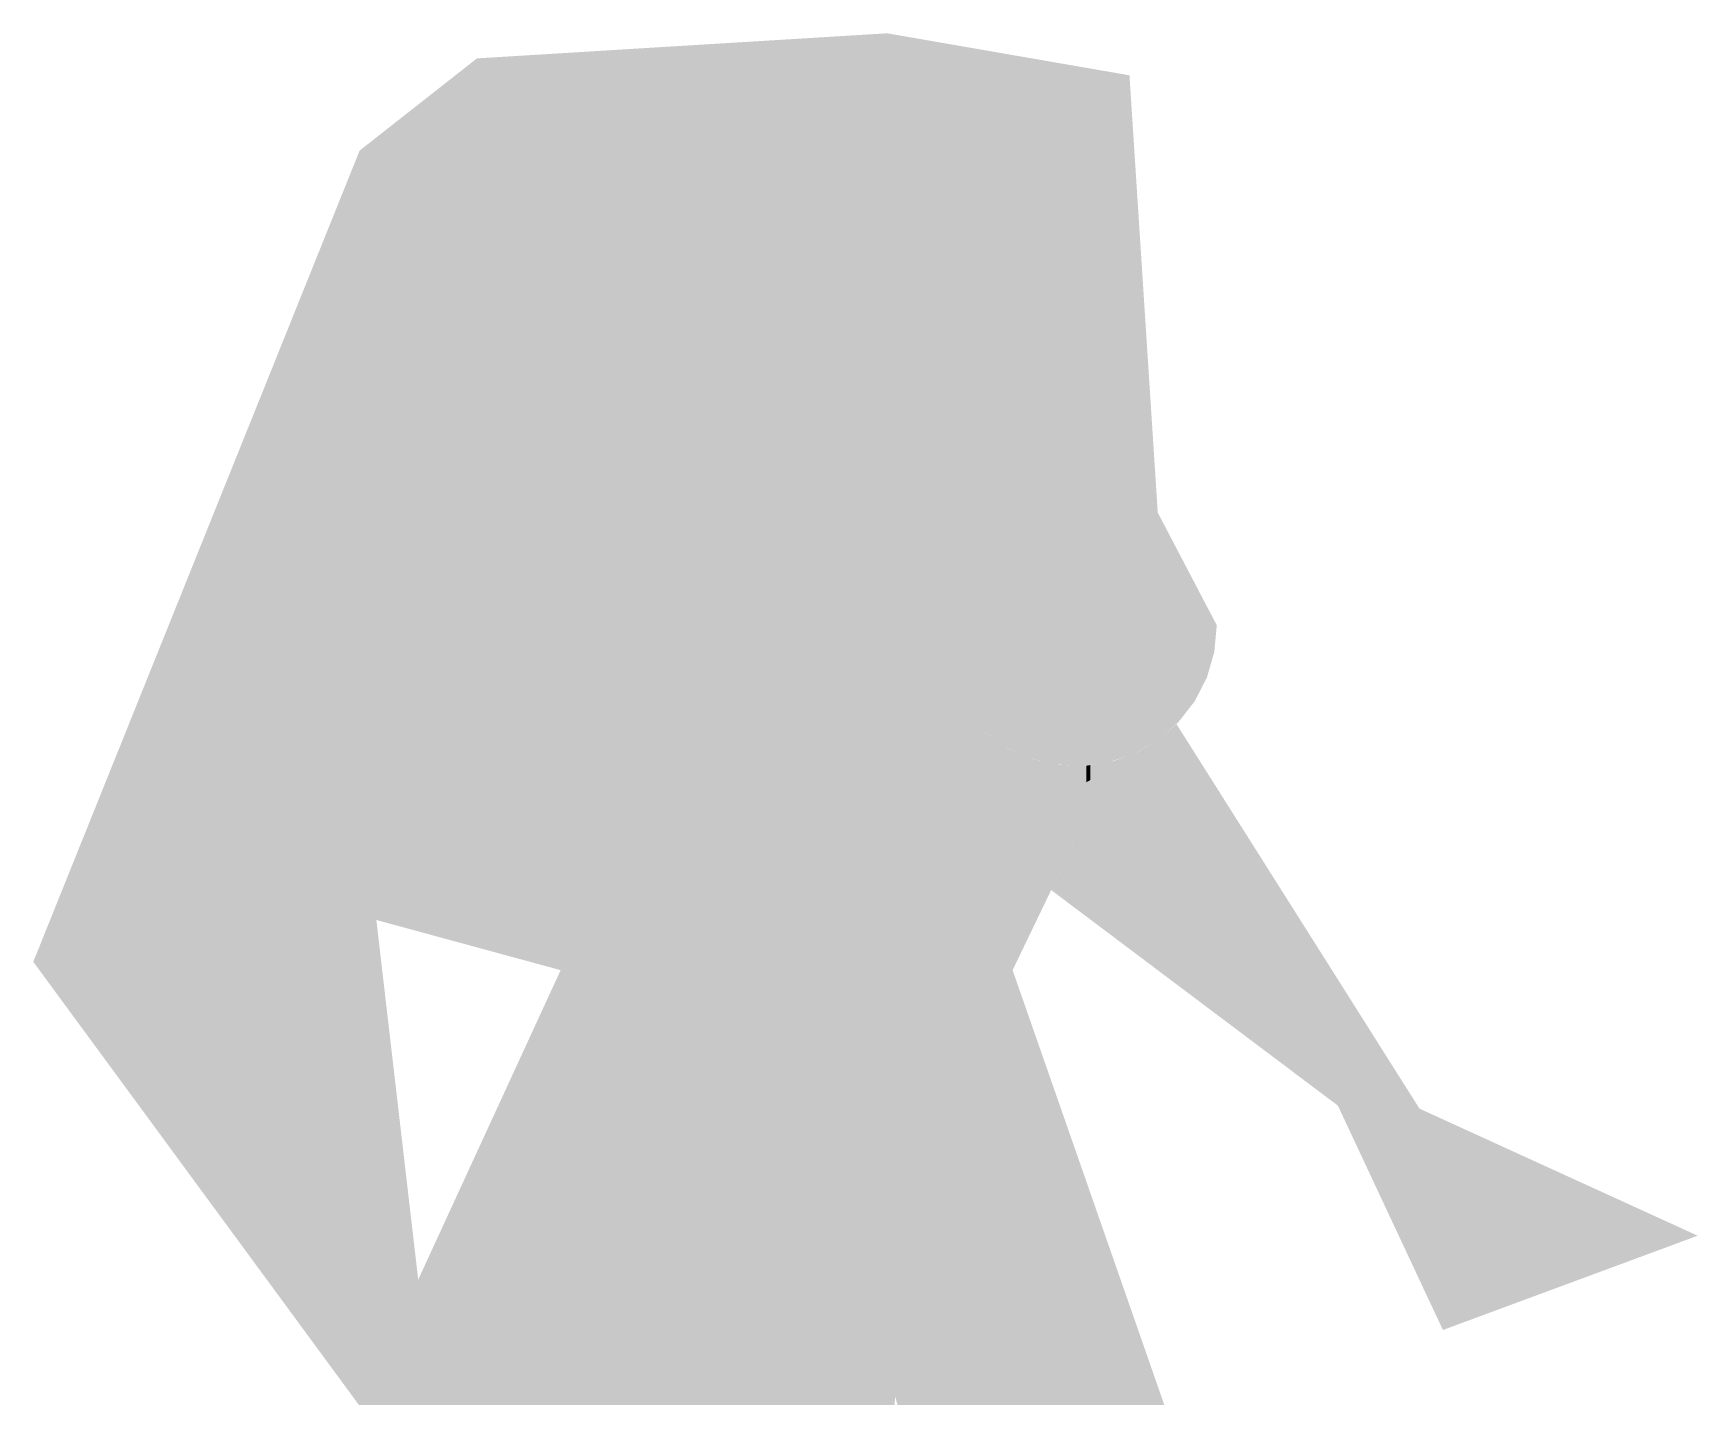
# Model space of a CAD drawing. Extents: x -0.31 to 0.42, y 0 to 1.7.
# Drawn here: x -0.315 to 0.422, y 0.794 to 1.397 of the extents above; entities that cross this region are included whole.
import ezdxf

# ---------------------------------------------------------------- set-up
doc = ezdxf.new("R2010")
doc.units = 0
for name, color, linetype in [('ARQ-HUM-251', 251, 'CONTINUOUS'), ('ARQ-HUM-252', 252, 'CONTINUOUS'), ('ARQ-HUM-253', 253, 'CONTINUOUS'), ('ARQ-HUM-254', 254, 'CONTINUOUS'), ('ARQ-HUM-255', 255, 'CONTINUOUS')]:
    doc.layers.add(name, color=color, linetype=linetype)

# ---------------------------------------------------------------- blocks, each defined once
blk = doc.blocks.new('*U0')
at = {"layer": 'ARQ-HUM-251'}
for points in [[(-0.08523, 0.98397), (-0.16297, 1.00513), (-0.08523, 1.13089)], [(-0.08523, 0.98397), (-0.08523, 1.13089), (-0.08145, 0.98294)]]:
    blk.add_solid(points, dxfattribs=at)
blk = doc.blocks.new('*U2')
at = {"layer": 'ARQ-HUM-252'}
for points in [[(-0.08523, 1.13089), (-0.12225, 1.23076), (-0.08523, 1.17527)], [(-0.08523, 1.13089), (-0.08523, 1.17527), (-0.07783, 1.11577)], [(-0.07783, 1.11577), (-0.08523, 1.17527), (-0.07783, 1.16418)], [(-0.07783, 1.11577), (-0.07783, 1.16418), (-0.07731, 1.1147)], [(-0.07731, 1.1147), (-0.07783, 1.16418), (-0.07731, 1.16344)], [(-0.07731, 1.1147), (-0.07731, 1.16344), (-0.06648, 1.1003)], [(-0.06648, 1.1003), (-0.07731, 1.16344), (-0.06648, 1.14814)], [(-0.06648, 1.1003), (-0.06648, 1.14814), (-0.06413, 1.09817)], [(-0.06413, 1.09817), (-0.06648, 1.14814), (-0.06413, 1.14482)], [(-0.06413, 1.09817), (-0.06413, 1.14482), (-0.05314, 1.08819)], [(-0.05314, 1.08819), (-0.06413, 1.14482), (-0.05314, 1.13437)], [(-0.05314, 1.08819), (-0.05314, 1.13437), (-0.04694, 1.08442)], [(-0.04694, 1.08442), (-0.05314, 1.13437), (-0.04694, 1.12848)], [(0.2077, 1.12373), (0.2077, 1.13328), (0.20878, 1.13551)], [(-0.04694, 1.08442), (-0.04694, 1.12848), (-0.03775, 1.07881)], [(-0.03775, 1.07881), (-0.04694, 1.12848), (-0.03775, 1.12266)], [(0.2077, 1.12373), (0.20441, 1.12643), (0.2077, 1.13328)], [(-0.03775, 1.07881), (-0.03775, 1.12266), (-0.02691, 1.07476)], [(-0.02691, 1.07476), (-0.03775, 1.12266), (-0.02691, 1.11579)], [(0.20286, 1.10934), (0.19901, 1.1181), (0.20286, 1.12322)], [(0.20441, 1.11236), (0.20286, 1.12322), (0.20441, 1.12643)], [(0.20286, 1.10934), (0.20286, 1.12322), (0.20441, 1.11236)], [(0.20441, 1.11236), (0.20441, 1.12643), (0.2077, 1.12373)], [(-0.02691, 1.07476), (-0.02691, 1.11579), (-0.02087, 1.0725)], [(-0.02087, 1.0725), (-0.02691, 1.11579), (-0.02087, 1.11345)], [(-0.02087, 1.0725), (-0.02087, 1.11345), (-0.0048, 1.06977)], [(-0.0048, 1.06977), (-0.02087, 1.11345), (-0.0048, 1.10722)], [(0.07695, 1.10329), (0.06543, 1.10866), (0.07695, 1.11368)], [(0.07695, 1.10329), (0.07695, 1.11368), (0.08717, 1.11813)], [(0.0915, 1.10712), (0.08717, 1.11813), (0.0915, 1.11331)], [(0.0915, 1.10712), (0.0915, 1.11331), (0.09629, 1.09958)], [(0.09629, 1.09958), (0.0915, 1.11331), (0.09629, 1.10799)], [(0.19466, 1.09627), (0.19172, 1.10968), (0.19466, 1.11231)], [(0.19901, 1.10183), (0.19466, 1.11231), (0.19901, 1.1181)], [(0.19466, 1.09627), (0.19466, 1.11231), (0.19901, 1.10183)], [(0.19901, 1.10183), (0.19901, 1.1181), (0.20286, 1.10934)], [(-0.0048, 1.06977), (-0.0048, 1.10722), (-0.0031, 1.06948)], [(-0.0031, 1.06948), (-0.0048, 1.10722), (-0.0031, 1.10692)], [(-0.0031, 1.06948), (-0.0031, 1.10692), (0.01491, 1.06985)], [(0.01491, 1.06985), (-0.0031, 1.10692), (0.01491, 1.10374)], [(0.04914, 1.08062), (0.04226, 1.10359), (0.04914, 1.10509)], [(0.06412, 1.09064), (0.04914, 1.10509), (0.06412, 1.10837)], [(0.04914, 1.08062), (0.04914, 1.10509), (0.06412, 1.09064)], [(0.06543, 1.09193), (0.06412, 1.10837), (0.06543, 1.10866)], [(0.06412, 1.09064), (0.06412, 1.10837), (0.06543, 1.09193)], [(0.06543, 1.09193), (0.06543, 1.10866), (0.07695, 1.10329)], [(0.09629, 1.09958), (0.09629, 1.10799), (0.09785, 1.09713)], [(0.09785, 1.09713), (0.09629, 1.10799), (0.09785, 1.10682)], [(0.09785, 1.09713), (0.09785, 1.10682), (0.10598, 1.08853)], [(0.10598, 1.08853), (0.09785, 1.10682), (0.10598, 1.10074)], [(0.19172, 1.09252), (0.18449, 1.10321), (0.19172, 1.10968)], [(0.19172, 1.09252), (0.19172, 1.10968), (0.19466, 1.09627)], [(0.01491, 1.06985), (0.01491, 1.10374), (0.01855, 1.07063)], [(0.01855, 1.07063), (0.01491, 1.10374), (0.01855, 1.1031)], [(0.03254, 1.07361), (0.01855, 1.1031), (0.03254, 1.10339)], [(0.01855, 1.07063), (0.01855, 1.1031), (0.03254, 1.07361)], [(0.04226, 1.07772), (0.03254, 1.10339), (0.04226, 1.10359)], [(0.03254, 1.07361), (0.03254, 1.10339), (0.04226, 1.07772)], [(0.04226, 1.07772), (0.04226, 1.10359), (0.04914, 1.08062)], [(0.10598, 1.08853), (0.10598, 1.10074), (0.10722, 1.08764)], [(0.10722, 1.08764), (0.10598, 1.10074), (0.10722, 1.09981)], [(0.10722, 1.08764), (0.10722, 1.09981), (0.11559, 1.08164)], [(0.11559, 1.08164), (0.10722, 1.09981), (0.11559, 1.09581)], [(0.18279, 1.08476), (0.17275, 1.09627), (0.18279, 1.1022)], [(0.18449, 1.08624), (0.18279, 1.1022), (0.18449, 1.10321)], [(0.18279, 1.08476), (0.18279, 1.1022), (0.18449, 1.08624)], [(0.18449, 1.08624), (0.18449, 1.10321), (0.19172, 1.09252)], [(0.11559, 1.08164), (0.11559, 1.09581), (0.11953, 1.07982)], [(0.11953, 1.07982), (0.11559, 1.09581), (0.11953, 1.09393)], [(0.11953, 1.07982), (0.11953, 1.09393), (0.12634, 1.07669)], [(0.12634, 1.07669), (0.11953, 1.09393), (0.12634, 1.09219)], [(0.12634, 1.07669), (0.12634, 1.09219), (0.13275, 1.07512)], [(0.13275, 1.07512), (0.12634, 1.09219), (0.13275, 1.09055)], [(0.13275, 1.07512), (0.13275, 1.09055), (0.13783, 1.07387)], [(0.13783, 1.07387), (0.13275, 1.09055), (0.13783, 1.09027)], [(0.13783, 1.07387), (0.13783, 1.09027), (0.14637, 1.07345)], [(0.14637, 1.07345), (0.13783, 1.09027), (0.14637, 1.08981)], [(0.14965, 1.07329), (0.14637, 1.08981), (0.14965, 1.09028)], [(0.14637, 1.07345), (0.14637, 1.08981), (0.14965, 1.07329)], [(0.15988, 1.07475), (0.14965, 1.09028), (0.15988, 1.09174)], [(0.14965, 1.07329), (0.14965, 1.09028), (0.15988, 1.07475)], [(0.16136, 1.07497), (0.15988, 1.09174), (0.16136, 1.09226)], [(0.15988, 1.07475), (0.15988, 1.09174), (0.16136, 1.07497)], [(0.17254, 1.07883), (0.16136, 1.09226), (0.17254, 1.09619)], [(0.16136, 1.07497), (0.16136, 1.09226), (0.17254, 1.07883)], [(0.17275, 1.07896), (0.17254, 1.09619), (0.17275, 1.09627)], [(0.17254, 1.07883), (0.17254, 1.09619), (0.17275, 1.07896)], [(0.17275, 1.07896), (0.17275, 1.09627), (0.18279, 1.08476)]]:
    blk.add_solid(points, dxfattribs=at)
blk = doc.blocks.new('*U8')
at = {"layer": 'ARQ-HUM-255'}
for points in [[(-0.02927, 1.29095), (-0.04694, 1.39057), (-0.02927, 1.39165)], [(-0.02691, 1.11579), (-0.02927, 1.39165), (-0.02691, 1.39179)], [(-0.02927, 1.11729), (-0.02927, 1.39165), (-0.02691, 1.11579)], [(-0.0048, 1.10722), (-0.02691, 1.39179), (-0.0048, 1.39314)], [(-0.02691, 1.11579), (-0.02691, 1.39179), (-0.0048, 1.10722)], [(0.01855, 1.1031), (-0.0048, 1.39314), (0.01855, 1.39457)], [(-0.0048, 1.10722), (-0.0048, 1.39314), (0.01855, 1.1031)], [(0.04226, 1.10359), (0.01855, 1.39457), (0.04226, 1.39602)], [(0.01855, 1.1031), (0.01855, 1.39457), (0.04226, 1.10359)], [(0.06294, 1.10812), (0.04226, 1.39602), (0.06294, 1.39729)], [(0.04226, 1.10359), (0.04226, 1.39602), (0.06294, 1.10812)], [(0.06294, 1.10812), (0.06294, 1.39729), (0.06543, 1.10866)], [(0.06543, 1.10866), (0.06294, 1.39729), (0.06543, 1.39686)], [(0.06543, 1.10866), (0.06543, 1.39686), (0.08717, 1.11813)], [(0.08717, 1.11813), (0.06543, 1.39686), (0.08717, 1.39309)], [(0.08717, 1.11813), (0.08717, 1.39309), (0.09629, 1.10799)], [(0.09629, 1.10799), (0.08717, 1.39309), (0.09629, 1.39151)], [(-0.04694, 1.34853), (-0.05961, 1.38979), (-0.04694, 1.39057)], [(-0.04694, 1.34853), (-0.04694, 1.39057), (-0.02927, 1.29095)], [(0.09629, 1.10799), (0.09629, 1.39151), (0.10722, 1.09981)], [(0.10722, 1.09981), (0.09629, 1.39151), (0.10722, 1.38962)], [(0.10722, 1.09981), (0.10722, 1.38962), (0.11953, 1.09393)], [(0.11953, 1.09393), (0.10722, 1.38962), (0.11953, 1.38748)], [(0.11953, 1.09393), (0.11953, 1.38748), (0.12205, 1.09328)], [(0.12205, 1.09328), (0.11953, 1.38748), (0.12205, 1.38705)], [(0.12205, 1.30104), (0.12205, 1.38705), (0.13275, 1.3183)], [(0.13275, 1.3183), (0.12205, 1.38705), (0.13275, 1.38519)], [(0.13275, 1.3183), (0.13275, 1.38519), (0.14637, 1.34029)], [(0.14637, 1.34029), (0.13275, 1.38519), (0.14637, 1.38283)], [(0.14637, 1.34029), (0.14637, 1.38283), (0.15988, 1.3621)], [(0.15988, 1.3621), (0.14637, 1.38283), (0.15988, 1.38049)], [(0.15988, 1.3621), (0.15988, 1.38049), (0.17017, 1.37871)], [(0.12205, 1.09328), (0.12205, 1.30104), (0.13275, 1.09055)], [(0.13275, 1.09055), (0.12205, 1.30104), (0.13275, 1.28062)], [(-0.02927, 1.11729), (-0.04694, 1.27951), (-0.02927, 1.29095)], [(-0.04694, 1.12848), (-0.05961, 1.27131), (-0.04694, 1.27951)], [(-0.04694, 1.12848), (-0.04694, 1.27951), (-0.02927, 1.11729)], [(0.13275, 1.09055), (0.13275, 1.28062), (0.14637, 1.08981)], [(0.14637, 1.08981), (0.13275, 1.28062), (0.14637, 1.25462)], [(-0.06413, 1.14482), (-0.07783, 1.25951), (-0.06413, 1.26838)], [(-0.05961, 1.14052), (-0.06413, 1.26838), (-0.05961, 1.27131)], [(-0.06413, 1.14482), (-0.06413, 1.26838), (-0.05961, 1.14052)], [(-0.05961, 1.14052), (-0.05961, 1.27131), (-0.04694, 1.12848)], [(-0.07783, 1.16418), (-0.12225, 1.23076), (-0.07783, 1.25951)], [(-0.07783, 1.16418), (-0.07783, 1.25951), (-0.06413, 1.14482)], [(0.14637, 1.08981), (0.14637, 1.25462), (0.15988, 1.09174)], [(0.15988, 1.09174), (0.14637, 1.25462), (0.15988, 1.22884)], [(0.15988, 1.09174), (0.15988, 1.22884), (0.17017, 1.09536)], [(0.17017, 1.09536), (0.15988, 1.22884), (0.17017, 1.20919)], [(0.17017, 1.09536), (0.17017, 1.20919), (0.17275, 1.09627)], [(0.17275, 1.09627), (0.17017, 1.20919), (0.17275, 1.20427)], [(0.17275, 1.09627), (0.17275, 1.20427), (0.18449, 1.10321)], [(0.18449, 1.10321), (0.17275, 1.20427), (0.18449, 1.18186)], [(0.18449, 1.10321), (0.18449, 1.18186), (0.19466, 1.11231)], [(0.19466, 1.11231), (0.18449, 1.18186), (0.19466, 1.16245)], [(0.19466, 1.11231), (0.19466, 1.16245), (0.20286, 1.12322)], [(0.20286, 1.12322), (0.19466, 1.16245), (0.20286, 1.1468)], [(0.20286, 1.12322), (0.20286, 1.1468), (0.20878, 1.13551)]]:
    blk.add_solid(points, dxfattribs=at)
blk = doc.blocks.new('*U9')
at = {"layer": 'ARQ-HUM-255'}
for points in [[(0.15283, 1.05425), (0.15283, 1.067), (0.16303, 1.07539)], [(0.07763, 0.91408), (0.05923, 1.04225), (0.07763, 1.06431)], [(0.07763, 0.91408), (0.07763, 1.06431), (0.08963, 0.93431)], [(0.08963, 0.93431), (0.07763, 1.06431), (0.08963, 1.0588)], [(0.14126, 1.03024), (0.12871, 1.05654), (0.14126, 1.06064)], [(0.15283, 1.05425), (0.14126, 1.06064), (0.15283, 1.067)], [(0.14126, 1.03024), (0.14126, 1.06064), (0.15283, 1.05425)], [(0.08963, 0.93431), (0.08963, 1.0588), (0.10244, 0.95591)], [(0.10244, 0.95591), (0.08963, 1.0588), (0.10244, 1.0556)], [(0.10244, 0.95591), (0.10244, 1.0556), (0.11562, 0.97814)], [(0.11562, 0.97814), (0.10244, 1.0556), (0.11562, 1.05484)], [(0.11847, 0.98294), (0.11562, 1.05484), (0.11847, 1.05521)], [(0.11562, 0.97814), (0.11562, 1.05484), (0.11847, 0.98294)], [(0.12871, 1.0042), (0.11847, 1.05521), (0.12871, 1.05654)], [(0.11847, 0.98294), (0.11847, 1.05521), (0.12871, 1.0042)], [(0.12871, 1.0042), (0.12871, 1.05654), (0.14126, 1.03024)], [(0.05923, 0.88306), (0.04062, 1.01992), (0.05923, 1.04225)], [(0.05923, 0.88306), (0.05923, 1.04225), (0.07763, 0.91408)], [(0.04062, 0.89628), (-0.08145, 0.98294), (0.04062, 1.01992)], [(0.04062, 0.89628), (0.04062, 1.01992), (0.05923, 0.88306)]]:
    blk.add_solid(points, dxfattribs=at)
blk = doc.blocks.new('*U10')
at = {"layer": 'ARQ-HUM-254'}
for points in [[(-0.11847, 1.28361), (-0.12225, 1.38322), (-0.11847, 1.38619)], [(-0.11847, 1.28361), (-0.11847, 1.38619), (-0.09606, 1.27844)], [(-0.09606, 1.27844), (-0.11847, 1.38619), (-0.09606, 1.36226)], [(-0.12225, 1.28448), (-0.15032, 1.36117), (-0.12225, 1.38322)], [(-0.12225, 1.28448), (-0.12225, 1.38322), (-0.11847, 1.28361)], [(-0.09606, 1.27844), (-0.09606, 1.36226), (-0.02927, 1.29095)], [(-0.15032, 1.19515), (-0.17037, 1.34542), (-0.15032, 1.36117)], [(-0.15032, 1.29095), (-0.15032, 1.36117), (-0.12225, 1.28448)], [(-0.17037, 1.16973), (-0.31473, 0.98663), (-0.17037, 1.34542)], [(-0.17037, 1.16973), (-0.17037, 1.34542), (-0.15032, 1.19515)], [(-0.15032, 1.19515), (-0.15032, 1.29095), (-0.12225, 1.23076)], [(0.19098, 0.97668), (0.18267, 1.08468), (0.19098, 1.09175)], [(0.19098, 0.97668), (0.19098, 1.09175), (0.19608, 0.97285)], [(0.19608, 0.97285), (0.19098, 1.09175), (0.19608, 1.08368)], [(0.18267, 0.98293), (0.17326, 1.07917), (0.18267, 1.08468)], [(0.18267, 0.98293), (0.18267, 1.08468), (0.19098, 0.97668)], [(0.19608, 0.97285), (0.19608, 1.08368), (0.26236, 0.92303)], [(0.26236, 0.92303), (0.19608, 1.08368), (0.26236, 0.97882)], [(0.16303, 0.9977), (0.13554, 1.01836), (0.16303, 1.07539)], [(0.17326, 0.99), (0.16303, 1.07539), (0.17326, 1.07917)], [(0.16303, 0.9977), (0.16303, 1.07539), (0.17326, 0.99)], [(0.17326, 0.99), (0.17326, 1.07917), (0.18267, 0.98293)], [(0.11847, 0.60892), (0.06653, 0.79429), (0.11847, 0.98294)], [(0.11847, 0.60892), (0.11847, 0.98294), (0.13554, 0.548)], [(0.13554, 0.548), (0.11847, 0.98294), (0.13554, 0.93404)], [(0.26236, 0.92303), (0.26236, 0.97882), (0.29846, 0.92169)], [(0.13554, 0.548), (0.13554, 0.93404), (0.16303, 0.44991)], [(0.16303, 0.44991), (0.13554, 0.93404), (0.16303, 0.85528)], [(0.30883, 0.82379), (0.29846, 0.92169), (0.30883, 0.91696)], [(0.30883, 0.82379), (0.30883, 0.91696), (0.31083, 0.82604)], [(0.31083, 0.82604), (0.30883, 0.91696), (0.31083, 0.91604)], [(0.31083, 0.82604), (0.31083, 0.91604), (0.34222, 0.86133)], [(0.34222, 0.86133), (0.31083, 0.91604), (0.34222, 0.90171)], [(0.34222, 0.86133), (0.34222, 0.90171), (0.42153, 0.8655)], [(0.16303, 0.44991), (0.16303, 0.85528), (0.17326, 0.41338)], [(0.17326, 0.41338), (0.16303, 0.85528), (0.17326, 0.82596)], [(0.17326, 0.41338), (0.17326, 0.82596), (0.18267, 0.37978)], [(0.18267, 0.37978), (0.17326, 0.82596), (0.18267, 0.79899)], [(0.18267, 0.37978), (0.18267, 0.79899), (0.19098, 0.35015)], [(0.19098, 0.35015), (0.18267, 0.79899), (0.19098, 0.7752)]]:
    blk.add_solid(points, dxfattribs=at)
blk = doc.blocks.new('*U11')
at = {"layer": 'ARQ-HUM-251'}
for points in [[(-0.08145, 0.98294), (-0.08523, 1.13089), (-0.08145, 1.12315)], [(-0.08145, 0.98294), (-0.08145, 1.12315), (-0.07731, 0.9842)], [(-0.07731, 0.9842), (-0.08145, 1.12315), (-0.07731, 1.1147)], [(-0.07731, 0.9842), (-0.07731, 1.1147), (-0.06648, 0.98748)], [(-0.06648, 0.98748), (-0.07731, 1.1147), (-0.06648, 1.1003)], [(0.08717, 1.05993), (0.07763, 1.10428), (0.08717, 1.11813)], [(0.08717, 1.05993), (0.08717, 1.11813), (0.08963, 1.0588)], [(0.08963, 1.0588), (0.08717, 1.11813), (0.08963, 1.11192)], [(0.08963, 1.0588), (0.08963, 1.11192), (0.0916, 1.0583)], [(0.0916, 1.0583), (0.08963, 1.11192), (0.0916, 1.10693)], [(0.0916, 1.0583), (0.0916, 1.10693), (0.09811, 1.05668)], [(0.09811, 1.05668), (0.0916, 1.10693), (0.09811, 1.0968)], [(-0.06648, 0.98748), (-0.06648, 1.1003), (-0.05314, 0.99152)], [(-0.05314, 0.99152), (-0.06648, 1.1003), (-0.05314, 1.08819)], [(0.07695, 1.06349), (0.06412, 1.09064), (0.07695, 1.10329)], [(0.07763, 1.06431), (0.07695, 1.10329), (0.07763, 1.10428)], [(0.07695, 1.06349), (0.07695, 1.10329), (0.07763, 1.06431)], [(0.07763, 1.06431), (0.07763, 1.10428), (0.08717, 1.05993)], [(0.06412, 1.0481), (0.04914, 1.08062), (0.06412, 1.09064)], [(0.06412, 1.0481), (0.06412, 1.09064), (0.07695, 1.06349)], [(0.09811, 1.05668), (0.09811, 1.0968), (0.10244, 1.0556)], [(0.10244, 1.0556), (0.09811, 1.0968), (0.10244, 1.0923)], [(0.10244, 1.0556), (0.10244, 1.0923), (0.10646, 1.05537)], [(0.10646, 1.05537), (0.10244, 1.0923), (0.10646, 1.08811)], [(-0.05314, 0.99152), (-0.05314, 1.08819), (-0.03775, 0.99618)], [(-0.03775, 0.99618), (-0.05314, 1.08819), (-0.03775, 1.07881)], [(0.10646, 1.05537), (0.10646, 1.08811), (0.11562, 1.05484)], [(0.11562, 1.05484), (0.10646, 1.08811), (0.11562, 1.08171)], [(-0.03775, 0.99618), (-0.03775, 1.07881), (-0.02087, 1.0013)], [(-0.02087, 1.0013), (-0.03775, 1.07881), (-0.02087, 1.0725)], [(0.04062, 1.01992), (0.03254, 1.07361), (0.04062, 1.07703)], [(0.04914, 1.03014), (0.04062, 1.07703), (0.04914, 1.08062)], [(0.04062, 1.01992), (0.04062, 1.07703), (0.04914, 1.03014)], [(0.04914, 1.03014), (0.04914, 1.08062), (0.06412, 1.0481)], [(0.11562, 1.05484), (0.11562, 1.08171), (0.11634, 1.05494)], [(0.11634, 1.05494), (0.11562, 1.08171), (0.11634, 1.08121)], [(0.11634, 1.05494), (0.11634, 1.08121), (0.12736, 1.05637)], [(0.12736, 1.05637), (0.11634, 1.08121), (0.12736, 1.07634)], [(0.12736, 1.05637), (0.12736, 1.07634), (0.12871, 1.05654)], [(0.12871, 1.05654), (0.12736, 1.07634), (0.12871, 1.07604)], [(0.12871, 1.05654), (0.12871, 1.07604), (0.13911, 1.05994)], [(0.13911, 1.05994), (0.12871, 1.07604), (0.13911, 1.0737)], [(0.15283, 1.067), (0.15283, 1.07367), (0.16303, 1.07539)], [(-0.02087, 1.0013), (-0.02087, 1.0725), (-0.0031, 1.00668)], [(-0.0031, 1.00668), (-0.02087, 1.0725), (-0.0031, 1.06948)], [(0.01491, 1.01214), (-0.0031, 1.06948), (0.01491, 1.06985)], [(-0.0031, 1.00668), (-0.0031, 1.06948), (0.01491, 1.01214)], [(0.03254, 1.01747), (0.01491, 1.06985), (0.03254, 1.07361)], [(0.01491, 1.01214), (0.01491, 1.06985), (0.03254, 1.01747)], [(0.03254, 1.01747), (0.03254, 1.07361), (0.04062, 1.01992)], [(0.13911, 1.05994), (0.13911, 1.0737), (0.14126, 1.06064)], [(0.14126, 1.06064), (0.13911, 1.0737), (0.14126, 1.07364)], [(0.14126, 1.06064), (0.14126, 1.07364), (0.15115, 1.06607)], [(0.15115, 1.06607), (0.14126, 1.07364), (0.15115, 1.07338)], [(0.15283, 1.067), (0.15115, 1.07338), (0.15283, 1.07367)], [(0.15115, 1.06607), (0.15115, 1.07338), (0.15283, 1.067)]]:
    blk.add_solid(points, dxfattribs=at)
blk = doc.blocks.new('*U12')
at = {"layer": 'ARQ-HUM-252'}
for points in [[(-0.16297, 1.00513), (-0.16297, 1.08203), (-0.08523, 1.13089)], [(-0.16297, 1.00513), (-0.31473, 0.98663), (-0.16297, 1.08203)]]:
    blk.add_solid(points, dxfattribs=at)
blk = doc.blocks.new('*U13')
at = {"layer": 'ARQ-HUM-253'}
for points in [[(-0.08523, 1.3507), (-0.11847, 1.38619), (-0.08523, 1.38822)], [(-0.08145, 1.34666), (-0.08523, 1.38822), (-0.08145, 1.38845)], [(-0.08523, 1.3507), (-0.08523, 1.38822), (-0.08145, 1.34666)], [(-0.07783, 1.3428), (-0.08145, 1.38845), (-0.07783, 1.38868)], [(-0.08145, 1.34666), (-0.08145, 1.38845), (-0.07783, 1.3428)], [(-0.06413, 1.32817), (-0.07783, 1.38868), (-0.06413, 1.38951)], [(-0.07783, 1.3428), (-0.07783, 1.38868), (-0.06413, 1.32817)], [(-0.05961, 1.32334), (-0.06413, 1.38951), (-0.05961, 1.38979)], [(-0.06413, 1.32817), (-0.06413, 1.38951), (-0.05961, 1.32334)], [(-0.05961, 1.32334), (-0.05961, 1.38979), (-0.04694, 1.30982)], [(-0.04694, 1.30982), (-0.05961, 1.38979), (-0.04694, 1.34853)], [(-0.04694, 1.30982), (-0.04694, 1.34853), (-0.02927, 1.29095)], [(-0.12225, 1.10762), (-0.31473, 0.98663), (-0.12225, 1.23076)], [(-0.12225, 1.10762), (-0.12225, 1.23076), (-0.11847, 1.11)], [(-0.11847, 1.11), (-0.12225, 1.23076), (-0.11847, 1.22509)], [(-0.11847, 1.11), (-0.11847, 1.22509), (-0.08523, 1.13089)], [(-0.08523, 1.13089), (-0.11847, 1.22509), (-0.08523, 1.17527)], [(-0.08523, 1.13089), (-0.08523, 1.17527), (-0.08145, 0.98294)], [(-0.08145, 0.98294), (-0.08523, 1.17527), (-0.08145, 1.1696)], [(-0.08145, 0.98294), (-0.08145, 1.1696), (-0.07783, 0.98404)], [(-0.07783, 0.98404), (-0.08145, 1.1696), (-0.07783, 1.16418)], [(-0.07783, 0.98404), (-0.07783, 1.16418), (-0.06413, 0.98819)], [(-0.06413, 0.98819), (-0.07783, 1.16418), (-0.06413, 1.14482)], [(-0.06413, 0.98819), (-0.06413, 1.14482), (-0.05961, 0.98956)], [(-0.05961, 0.98956), (-0.06413, 1.14482), (-0.05961, 1.14052)], [(-0.05961, 0.98956), (-0.05961, 1.14052), (-0.04694, 0.9934)], [(-0.04694, 0.9934), (-0.05961, 1.14052), (-0.04694, 1.12848)], [(-0.04694, 0.9934), (-0.04694, 1.12848), (-0.02927, 0.99875)], [(-0.02927, 0.99875), (-0.04694, 1.12848), (-0.02927, 1.11729)], [(-0.02927, 0.99875), (-0.02927, 1.11729), (-0.02691, 0.99946)], [(-0.02691, 0.99946), (-0.02927, 1.11729), (-0.02691, 1.11579)], [(-0.02691, 0.99946), (-0.02691, 1.11579), (-0.0048, 1.00616)], [(-0.0048, 1.00616), (-0.02691, 1.11579), (-0.0048, 1.10722)], [(0.07763, 1.06431), (0.06543, 1.10866), (0.07763, 1.11398)], [(0.08717, 1.05993), (0.07763, 1.11398), (0.08717, 1.11813)], [(0.07763, 1.06431), (0.07763, 1.11398), (0.08717, 1.05993)], [(0.08717, 1.05993), (0.08717, 1.11813), (0.08963, 1.0588)], [(0.08963, 1.0588), (0.08717, 1.11813), (0.08963, 1.11192)], [(0.08963, 1.0588), (0.08963, 1.11192), (0.0916, 1.0583)], [(0.0916, 1.0583), (0.08963, 1.11192), (0.0916, 1.10693)], [(-0.0048, 1.00616), (-0.0048, 1.10722), (0.01855, 1.01324)], [(0.01855, 1.01324), (-0.0048, 1.10722), (0.01855, 1.1031)], [(0.06543, 1.04967), (0.04226, 1.10359), (0.06543, 1.10866)], [(0.06543, 1.04967), (0.06543, 1.10866), (0.07763, 1.06431)], [(0.0916, 1.0583), (0.0916, 1.10693), (0.09811, 1.05668)], [(0.09811, 1.05668), (0.0916, 1.10693), (0.09811, 1.0968)], [(0.04062, 1.01992), (0.01855, 1.1031), (0.04062, 1.10355)], [(0.01855, 1.01324), (0.01855, 1.1031), (0.04062, 1.01992)], [(0.04226, 1.0219), (0.04062, 1.10355), (0.04226, 1.10359)], [(0.04062, 1.01992), (0.04062, 1.10355), (0.04226, 1.0219)], [(0.04226, 1.0219), (0.04226, 1.10359), (0.06543, 1.04967)], [(0.09811, 1.05668), (0.09811, 1.0968), (0.10244, 1.0556)], [(0.10244, 1.0556), (0.09811, 1.0968), (0.10244, 1.0923)], [(0.10244, 1.0556), (0.10244, 1.0923), (0.10646, 1.05537)], [(0.10646, 1.05537), (0.10244, 1.0923), (0.10646, 1.08811)], [(0.10646, 1.05537), (0.10646, 1.08811), (0.11562, 1.05484)], [(0.11562, 1.05484), (0.10646, 1.08811), (0.11562, 1.08171)], [(0.11562, 1.05484), (0.11562, 1.08171), (0.11634, 1.05494)], [(0.11634, 1.05494), (0.11562, 1.08171), (0.11634, 1.08121)], [(0.11634, 1.05494), (0.11634, 1.08121), (0.12736, 1.05637)], [(0.12736, 1.05637), (0.11634, 1.08121), (0.12736, 1.07634)], [(0.12736, 1.05637), (0.12736, 1.07634), (0.12871, 1.05654)], [(0.12871, 1.05654), (0.12736, 1.07634), (0.12871, 1.07604)], [(0.12871, 1.05654), (0.12871, 1.07604), (0.13911, 1.05994)], [(0.13911, 1.05994), (0.12871, 1.07604), (0.13911, 1.0737)], [(0.15283, 1.067), (0.15283, 1.07367), (0.16303, 1.07539)], [(0.13911, 1.05994), (0.13911, 1.0737), (0.14126, 1.06064)], [(0.14126, 1.06064), (0.13911, 1.0737), (0.14126, 1.07364)], [(0.14126, 1.06064), (0.14126, 1.07364), (0.15115, 1.06607)], [(0.15115, 1.06607), (0.14126, 1.07364), (0.15115, 1.07338)], [(0.15283, 1.067), (0.15115, 1.07338), (0.15283, 1.07367)], [(0.15115, 1.06607), (0.15115, 1.07338), (0.15283, 1.067)]]:
    blk.add_solid(points, dxfattribs=at)
blk = doc.blocks.new('*U14')
at = {"layer": 'ARQ-HUM-251'}
for points in [[(-0.12225, 1.23076), (-0.15032, 1.29095), (-0.12225, 1.28448)], [(-0.09606, 1.24771), (-0.09606, 1.27844), (-0.02927, 1.29095)], [(-0.12225, 1.23076), (-0.12225, 1.28448), (-0.09606, 1.24771)], [(-0.09606, 1.24771), (-0.12225, 1.28448), (-0.09606, 1.27844)]]:
    blk.add_solid(points, dxfattribs=at)
blk = doc.blocks.new('*U15')
at = {"layer": 'ARQ-HUM-254'}
for points in [[(-0.08145, 0.78311), (-0.08899, 0.96657), (-0.08145, 0.98294)], [(-0.08145, 0.78311), (-0.08145, 0.98294), (-0.05562, 0.7573)], [(-0.05562, 0.7573), (-0.08145, 0.98294), (-0.05562, 0.95002)], [(-0.08899, 0.79064), (-0.09026, 0.96381), (-0.08899, 0.96657)], [(-0.08899, 0.79064), (-0.08899, 0.96657), (-0.08145, 0.78311)], [(-0.09026, 0.79191), (-0.12595, 0.88628), (-0.09026, 0.96381)], [(-0.09026, 0.79191), (-0.09026, 0.96381), (-0.08899, 0.79064)], [(-0.05562, 0.41059), (-0.05562, 0.95002), (0.03443, 0.41105)], [(0.03443, 0.41105), (-0.05562, 0.95002), (0.03443, 0.83521)], [(-0.12595, 0.82758), (-0.14446, 0.84608), (-0.12595, 0.88628)], [(-0.12595, 0.82758), (-0.12595, 0.88628), (-0.09026, 0.79191)], [(0.03443, 0.41105), (0.03443, 0.83521), (0.06653, 0.79429)], [(-0.05562, 0.41059), (-0.08145, 0.7315), (-0.05562, 0.7573)], [(-0.08145, 0.41046), (-0.08899, 0.72396), (-0.08145, 0.7315)], [(-0.08145, 0.41046), (-0.08145, 0.7315), (-0.05562, 0.41059)], [(-0.09026, 0.41628), (-0.12595, 0.68703), (-0.09026, 0.7227)], [(-0.08899, 0.41042), (-0.09026, 0.7227), (-0.08899, 0.72396)], [(-0.09026, 0.41628), (-0.09026, 0.7227), (-0.08899, 0.41042)], [(-0.08899, 0.41042), (-0.08899, 0.72396), (-0.08145, 0.41046)]]:
    blk.add_solid(points, dxfattribs=at)
blk = doc.blocks.new('*U18')
at = {"layer": 'ARQ-HUM-255'}
for points in [[(-0.14446, 0.75494), (-0.16082, 0.7772), (-0.14446, 0.84608)], [(-0.14446, 0.75494), (-0.14446, 0.84608), (-0.14076, 0.74991)], [(-0.14076, 0.74991), (-0.14446, 0.84608), (-0.14076, 0.84238)], [(-0.14076, 0.74991), (-0.14076, 0.84238), (-0.05562, 0.7573)]]:
    blk.add_solid(points, dxfattribs=at)
blk = doc.blocks.new('*U19')
at = {"layer": 'ARQ-HUM-254'}
for points in [[(0.17017, 1.20919), (0.12205, 1.30104), (0.17017, 1.37871)], [(0.17017, 1.20919), (0.17017, 1.37871), (0.18268, 1.18533)], [(-0.16297, 0.78013), (-0.31473, 0.98663), (-0.16297, 1.00513)], [(-0.16297, 0.78013), (-0.16297, 1.00513), (-0.16082, 0.7772)], [(-0.16082, 0.7772), (-0.16297, 1.00513), (-0.16082, 0.98663)], [(-0.16082, 0.7772), (-0.16082, 0.98663), (-0.14446, 0.84608)]]:
    blk.add_solid(points, dxfattribs=at)
blk = doc.blocks.new('*U23')
at = {"layer": 'ARQ-HUM-253'}
for points in [[(0.29846, 0.84592), (0.26236, 0.92303), (0.29846, 0.92169)], [(0.29846, 0.84592), (0.29846, 0.92169), (0.30883, 0.82379)]]:
    blk.add_solid(points, dxfattribs=at)

msp = doc.modelspace()

# ---------------------------------------------------------------- linework, layer by layer
at = {"layer": 'ARQ-HUM-251'}
for points in [[(-0.12225, 1.23076), (-0.15032, 1.29095), (-0.09606, 1.27844)], [(0.05923, 0.88306), (0.06653, 0.79429), (0.11847, 0.98294)], [(0.30883, 0.82379), (0.34222, 0.86133), (0.42153, 0.8655)]]:
    msp.add_solid(points, dxfattribs=at)
at = {"layer": 'ARQ-HUM-252'}
msp.add_solid([(-0.08145, 0.98294), (0.06653, 0.79429), (0.05923, 0.88306)], dxfattribs=at)

# ---------------------------------------------------------------- block references
at = {"layer": 'ARQ-HUM-251'}
for name in ['*U14', '*U0', '*U11']:
    msp.add_blockref(name, (0, 0), dxfattribs=at)
at = {"layer": 'ARQ-HUM-252'}
for name in ['*U2', '*U12']:
    msp.add_blockref(name, (0, 0), dxfattribs=at)
at = {"layer": 'ARQ-HUM-253'}
for name in ['*U13', '*U23']:
    msp.add_blockref(name, (0, 0), dxfattribs=at)
at = {"layer": 'ARQ-HUM-254'}
for name in ['*U10', '*U19', '*U15']:
    msp.add_blockref(name, (0, 0), dxfattribs=at)
at = {"layer": 'ARQ-HUM-255'}
for name in ['*U8', '*U9', '*U18']:
    msp.add_blockref(name, (0, 0), dxfattribs=at)

doc.saveas('drawing.dxf')
